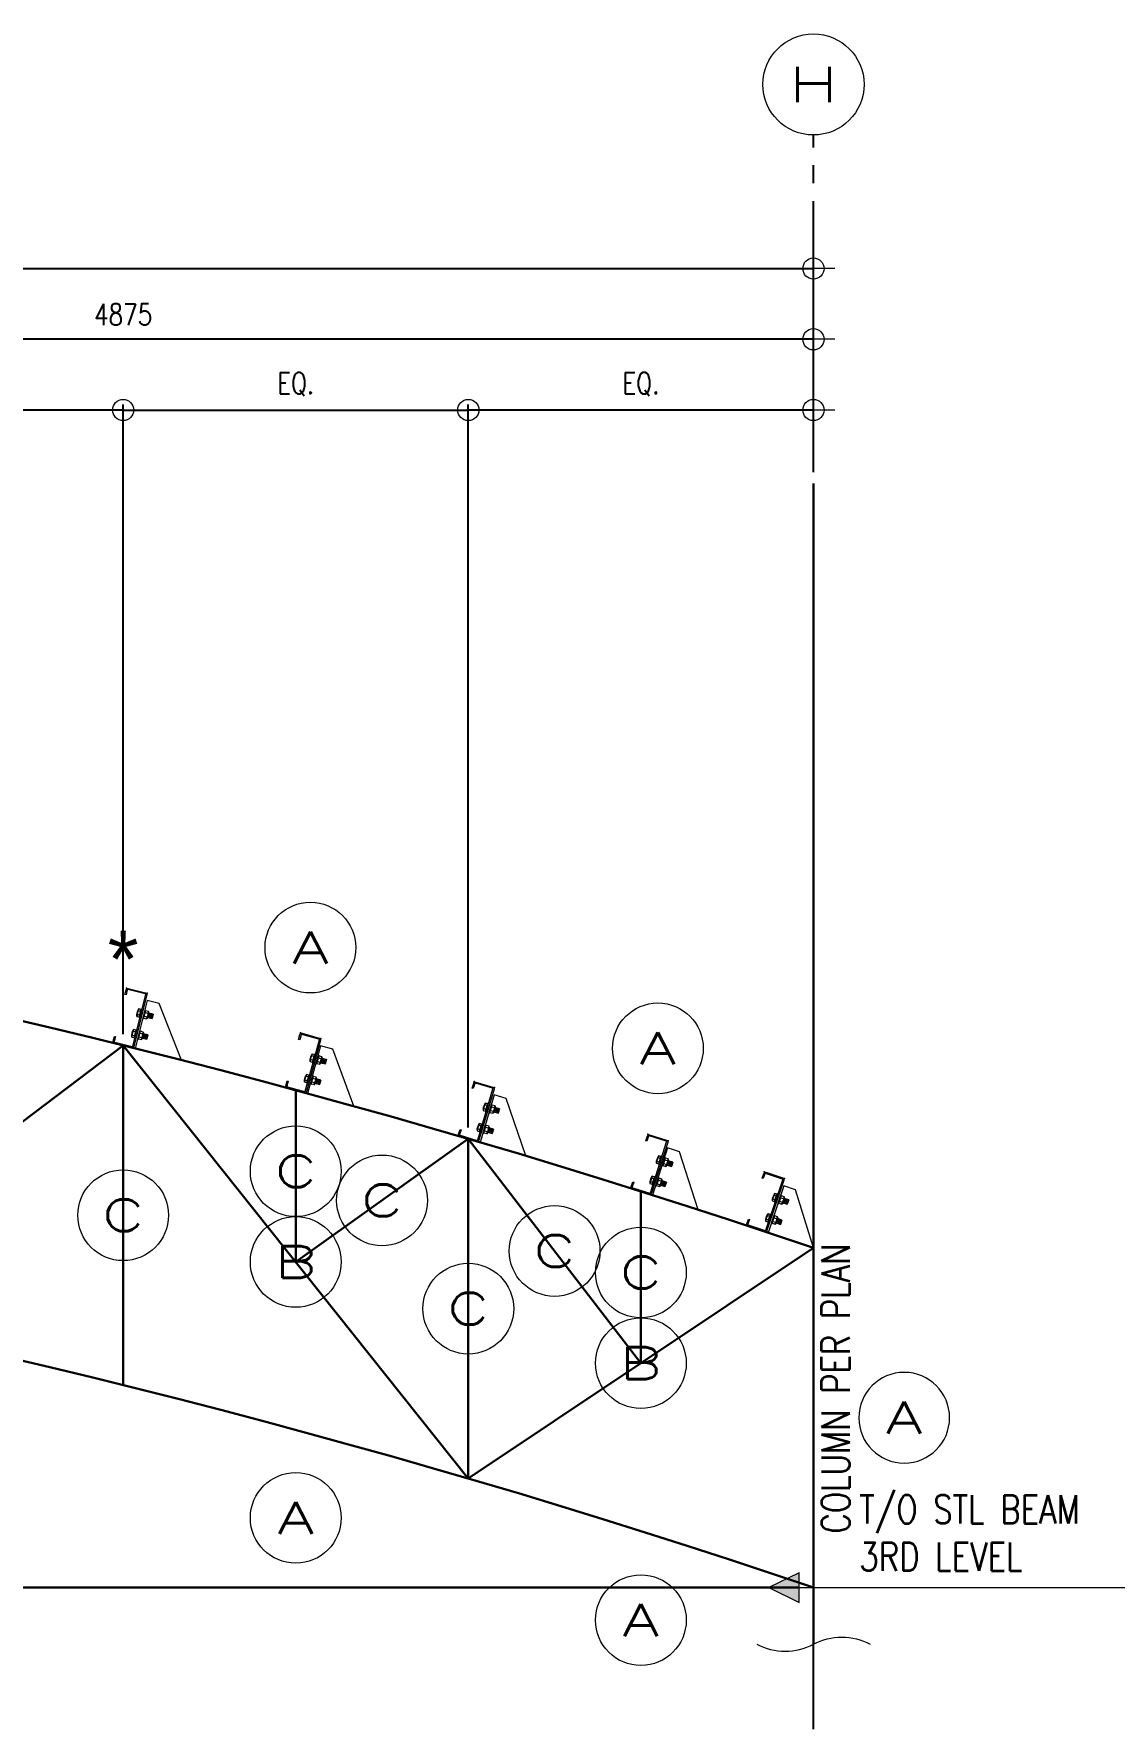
# Model space of a CAD drawing. Header units: millimetres. Extents: x 0 to 437400, y -7936 to 73710.
# Drawn here: x 92047 to 95861, y 28553 to 34542 of the extents above; entities that cross this region are included whole.
import ezdxf
from ezdxf.enums import TextEntityAlignment as Align

# ---------------------------------------------------------------- set-up
doc = ezdxf.new("R2010")
doc.units = ezdxf.units.MM
doc.header["$LTSCALE"] = 10
doc.header["$MEASUREMENT"] = 0
doc.linetypes.add('CENTER', pattern=[50.8, 31.75, -6.35, 6.35, -6.35])
doc.linetypes.add('PHANTOM2', pattern=[1.25, 0.625, -0.125, 0.125, -0.125, 0.125, -0.125])
doc.layers.add('A-NEW', color=240, linetype='Continuous')
for name, color, linetype, lineweight in [('CEE STEEL PURLINS', 46, 'Continuous', 15), ('HATCH 000', 251, 'Continuous', 5), ('S-ANNO-DIMS', 1, 'Continuous', 5), ('S-Anno-Symb', 143, 'PHANTOM2', 13), ('S-BEAM-IDEN', 2, 'Continuous', 9), ('S-CONN', 1, 'Continuous', 9), ('S-Grid-iden', 52, 'Continuous', 9), ('S_BOLTS', 252, 'Continuous', 9), ('S_STEEL TRUSS', 5, 'Continuous', 30), ('SCHEDULES-TEXT', 4, 'Continuous', 20)]:
    doc.layers.add(name, color=color, linetype=linetype, lineweight=lineweight)
doc.layers.add('GUIDE 001', color=214, linetype='Continuous', lineweight=0, plot=False)
doc.styles.add('1', font='simplex.shx', dxfattribs={"width": 0.8, "height": 20})
doc.styles.add('3', font='simplex.shx', dxfattribs={"width": 1.5, "height": 70})
doc.styles.add('ARIAL', font='arial.ttf')
doc.dimstyles.new('ESCA30', dxfattribs={"dimtxt": 40, "dimasz": 1, "dimexe": 20, "dimexo": 40, "dimgap": 50, "dimtad": 1, "dimdec": 0, "dimrnd": 1, "dimdsep": 46, "dimtxsty": '1', "dimblk1": 'ESCADIM_ARW', "dimblk2": 'ESCADIM_ARW', "dimsah": 1, "dimcen": 50, "dimclrd": 256, "dimclre": 256, "dimclrt": 52, "dimadec": 0, "dimazin": 0, "dimtfac": 1, "dimtdec": 0, "dimtofl": 0, "dimtmove": 0, "dimatfit": 3, "dimldrblk": 'ESCADIM_ARW', "dimfxl": 1, "dimtolj": 1, "dimtzin": 0, "dimarcsym": 0})

# ---------------------------------------------------------------- blocks, each defined once
blk = doc.blocks.new('ESCADIM_ARW')
at = {"color": 9}
blk.add_line((75, 0), (-75, 0), dxfattribs=at)
blk.add_circle((0, 0), 37.5, dxfattribs=at)
blk = doc.blocks.new('*D87')
at = {"layer": 'Defpoints', "color": 0, "ltscale": 80, "transparency": 16777216}
for p in [(94800, 33713.3), (75300, 32953.3, 0), (94800, 32953.3, 0)]:
    blk.add_point(p, dxfattribs=at)
at = {"layer": 'S-ANNO-DIMS', "lineweight": -2, "ltscale": 80, "transparency": 16777216}
for p, q in [((75300, 32993.3), (75300, 33733.3)), ((94800, 32993.3), (94800, 33733.3)), ((75301, 33713.3), (94799, 33713.3))]:
    blk.add_line(p, q, dxfattribs=at)
at = {"layer": 'S-ANNO-DIMS', "lineweight": -2, "ltscale": 80, "transparency": 16777216, "rotation": 180}
blk.add_blockref('ESCADIM_ARW', (75300, 33713.3), dxfattribs=at)
at = {"layer": 'S-ANNO-DIMS', "lineweight": -2, "ltscale": 80, "transparency": 16777216}
blk.add_blockref('ESCADIM_ARW', (94800, 33713.3), dxfattribs=at)
at = {"layer": 'S-ANNO-DIMS', "color": 52, "ltscale": 80, "transparency": 16777216, "insert": (85050, 33820.5), "char_height": 30, "attachment_point": 5, "style": '1'}
blk.add_mtext('\\A1;{\\H2.5x;19500 (16 EQUAL PANELS)}', dxfattribs=at)
blk = doc.blocks.new('*D93')
at = {"layer": 'Defpoints', "color": 0, "ltscale": 80, "transparency": 16777216}
for p in [(89925, 33463.3), (94800, 32953.3, 0), (89925, 31468.9, 0)]:
    blk.add_point(p, dxfattribs=at)
at = {"layer": 'S-ANNO-DIMS', "lineweight": -2, "ltscale": 80, "transparency": 16777216}
for p, q in [((89925, 31508.9), (89925, 33483.3)), ((94800, 32993.3), (94800, 33483.3)), ((94799, 33463.3), (89926, 33463.3))]:
    blk.add_line(p, q, dxfattribs=at)
at = {"layer": 'S-ANNO-DIMS', "lineweight": -2, "ltscale": 80, "transparency": 16777216, "rotation": 180}
blk.add_blockref('ESCADIM_ARW', (89925, 33463.3), dxfattribs=at)
at = {"layer": 'S-ANNO-DIMS', "lineweight": -2, "ltscale": 80, "transparency": 16777216}
blk.add_blockref('ESCADIM_ARW', (94800, 33463.3), dxfattribs=at)
at = {"layer": 'S-ANNO-DIMS', "color": 52, "ltscale": 80, "transparency": 16777216, "insert": (92362.5, 33550.8), "char_height": 30, "attachment_point": 5, "style": '1'}
blk.add_mtext('\\A1;{\\H2.5x;4875}', dxfattribs=at)
blk = doc.blocks.new('*D103')
at = {"layer": 'Defpoints', "color": 0, "ltscale": 80, "transparency": 16777216}
for p in [(93581.3, 33213.3), (94800, 32953.3, 0), (93581.3, 30638.7, 0)]:
    blk.add_point(p, dxfattribs=at)
at = {"layer": 'S-ANNO-DIMS', "lineweight": -2, "ltscale": 80, "transparency": 16777216}
for p, q in [((93581.3, 30678.7), (93581.3, 33233.3)), ((94799, 33213.3), (93582.3, 33213.3)), ((94800, 32993.3), (94800, 33233.3))]:
    blk.add_line(p, q, dxfattribs=at)
at = {"layer": 'S-ANNO-DIMS', "lineweight": -2, "ltscale": 80, "transparency": 16777216, "rotation": 180}
blk.add_blockref('ESCADIM_ARW', (93581.3, 33213.3), dxfattribs=at)
at = {"layer": 'S-ANNO-DIMS', "lineweight": -2, "ltscale": 80, "transparency": 16777216}
blk.add_blockref('ESCADIM_ARW', (94800, 33213.3), dxfattribs=at)
at = {"layer": 'S-ANNO-DIMS', "color": 52, "ltscale": 80, "transparency": 16777216, "insert": (94190.6, 33304.4), "char_height": 30, "attachment_point": 5, "style": '1'}
blk.add_mtext('\\A1;{\\H2.5x;EQ.}', dxfattribs=at)
blk = doc.blocks.new('*D104')
at = {"layer": 'Defpoints', "color": 0, "ltscale": 80, "transparency": 16777216}
for p in [(93581.3, 33213.3), (92362.5, 30968.5, 0), (93581.3, 30638.7, 0)]:
    blk.add_point(p, dxfattribs=at)
at = {"layer": 'S-ANNO-DIMS', "lineweight": -2, "ltscale": 80, "transparency": 16777216}
for p, q in [((92362.5, 31008.5), (92362.5, 33233.3)), ((92363.5, 33213.3), (93580.3, 33213.3)), ((93581.3, 30678.7), (93581.3, 33233.3))]:
    blk.add_line(p, q, dxfattribs=at)
at = {"layer": 'S-ANNO-DIMS', "lineweight": -2, "ltscale": 80, "transparency": 16777216, "rotation": 180}
blk.add_blockref('ESCADIM_ARW', (92362.5, 33213.3), dxfattribs=at)
at = {"layer": 'S-ANNO-DIMS', "lineweight": -2, "ltscale": 80, "transparency": 16777216}
blk.add_blockref('ESCADIM_ARW', (93581.3, 33213.3), dxfattribs=at)
at = {"layer": 'S-ANNO-DIMS', "color": 52, "ltscale": 80, "transparency": 16777216, "insert": (92971.9, 33304.4), "char_height": 30, "attachment_point": 5, "style": '1'}
blk.add_mtext('\\A1;{\\H2.5x;EQ.}', dxfattribs=at)
blk = doc.blocks.new('*D106')
at = {"layer": 'Defpoints', "color": 0, "ltscale": 80, "transparency": 16777216}
for p in [(91143.8, 33213.3), (91143.8, 31244.8, 0), (92362.5, 30968.5, 0)]:
    blk.add_point(p, dxfattribs=at)
at = {"layer": 'S-ANNO-DIMS', "lineweight": -2, "ltscale": 80, "transparency": 16777216}
for p, q in [((91143.8, 31284.8), (91143.8, 33233.3)), ((92361.5, 33213.3), (91144.8, 33213.3)), ((92362.5, 31008.5), (92362.5, 33233.3))]:
    blk.add_line(p, q, dxfattribs=at)
at = {"layer": 'S-ANNO-DIMS', "lineweight": -2, "ltscale": 80, "transparency": 16777216, "rotation": 180}
blk.add_blockref('ESCADIM_ARW', (91143.8, 33213.3), dxfattribs=at)
at = {"layer": 'S-ANNO-DIMS', "lineweight": -2, "ltscale": 80, "transparency": 16777216}
blk.add_blockref('ESCADIM_ARW', (92362.5, 33213.3), dxfattribs=at)
at = {"layer": 'S-ANNO-DIMS', "color": 52, "ltscale": 80, "transparency": 16777216, "insert": (91753.1, 33304.4), "char_height": 30, "attachment_point": 5, "style": '1'}
blk.add_mtext('\\A1;{\\H2.5x;EQ.}', dxfattribs=at)
blk = doc.blocks.new('Grid')
at = {"layer": 'S-Grid-iden', "color": 1, "linetype": 'Continuous'}
blk.add_circle((0, 0), 500, dxfattribs=at)
at = {"layer": 'S-Grid-iden', "style": '3', "width": 1.5}
blk.add_attdef('GRIDTAG', text='', height=350, dxfattribs=at).set_placement((0, 0), align=Align.MIDDLE_CENTER)
blk = doc.blocks.new('EXT', base_point=(6.5784, 3.6597))
for p, q in [((6.5734, 3.6697), (6.5834, 3.6697)), ((6.5734, 3.6697), (6.5734, 3.6597)), ((6.5834, 3.6697), (6.5734, 3.6697)), ((6.5834, 3.6597), (6.5834, 3.6697)), ((6.5734, 3.6663), (6.5834, 3.6663)), ((6.5734, 3.663), (6.5834, 3.663)), ((6.5734, 3.6597), (6.5834, 3.6597)), ((6.575, 3.668), (6.5818, 3.668)), ((6.575, 3.6647), (6.5818, 3.6647)), ((6.575, 3.6613), (6.5818, 3.6613))]:
    blk.add_line(p, q)
blk = doc.blocks.new('BOLT', base_point=(6.579, 3.6798))
for p, q in [((6.571, 3.6847), (6.571, 3.6798)), ((6.575, 3.6847), (6.571, 3.6847)), ((6.575, 3.6858), (6.573, 3.6858)), ((6.575, 3.6798), (6.575, 3.6858)), ((6.575, 3.6858), (6.583, 3.6858)), ((6.575, 3.6847), (6.583, 3.6847)), ((6.585, 3.6858), (6.583, 3.6858)), ((6.583, 3.6798), (6.583, 3.6858)), ((6.587, 3.6847), (6.583, 3.6847)), ((6.587, 3.6798), (6.587, 3.6847))]:
    blk.add_line(p, q)
for centre, radius, start, end in [((6.573, 3.6833), 0.00241, 33.9696, 146.0304), ((6.579, 3.6777), 0.00805, 60.2058, 119.7942), ((6.585, 3.6833), 0.00241, 33.9696, 146.0304)]:
    blk.add_arc(centre, radius, start, end)
blk = doc.blocks.new('NUT20')
for p, q in [((0.0185, 0.0045), (-0.0185, 0.0045)), ((-0.0185, 0.0045), (-0.0185, 0)), ((-0.0185, 0), (0.0185, 0)), ((0.0185, 0), (0.0185, 0.0045))]:
    blk.add_line(p, q)
for name, p, xscale, yscale, zscale in [('BOLT', (0, 0.0045), 2.125, 2.666666666666667, 2.125), ('EXT', (0, 0.0205), 2, 2, 2)]:
    blk.add_blockref(name, p, dxfattribs=dict(xscale=xscale, yscale=yscale, zscale=zscale))

msp = doc.modelspace()

# ---------------------------------------------------------------- hatches: boundary and pattern name
at = {"layer": 'HATCH 000'}
h = msp.add_hatch(color=33, dxfattribs=at)
edge = h.paths.add_edge_path()
edge.add_line((92368.93385, 31148.09997), (92373.31688, 31165.55678))
edge.add_arc((92379.1402, 31164.09467), 6.00407, 75.905600723, 165.905600722, ccw=False)
edge.add_line((92380.60231, 31169.91799), (92441.70271, 31154.58124))
edge.add_arc((92440.2406, 31148.75792), 6.00407, -14.094399276, 75.905600723, ccw=False)
edge.add_line((92446.06392, 31147.29581), (92400.2511, 30964.83182))
edge.add_arc((92394.42778, 30966.29393), 6.00407, 255.905600723, 345.905600722, ccw=False)
edge.add_line((92392.96567, 30960.47061), (92331.84093, 30975.81347))
edge.add_arc((92333.30304, 30981.63679), 6.00407, 165.905600724, 255.905600723, ccw=False)
edge.add_line((92327.47972, 30983.0989), (92331.86275, 31000.55571))
edge.add_line((92331.86275, 31000.55571), (92335.74497, 30999.58097))
edge.add_line((92335.74497, 30999.58097), (92331.36193, 30982.12416))
edge.add_arc((92333.30304, 30981.63679), 2.00136, 165.905600723, 255.905600723)
edge.add_line((92332.81567, 30979.69569), (92393.94041, 30964.35282))
edge.add_arc((92394.42778, 30966.29393), 2.00136, 255.905600723, 345.905600723)
edge.add_line((92396.36888, 30965.80656), (92442.18171, 31148.27055))
edge.add_arc((92440.2406, 31148.75792), 2.00136, 345.905600723, 435.905600722)
edge.add_line((92440.72797, 31150.69902), (92379.62757, 31166.03577))
edge.add_arc((92379.1402, 31164.09467), 2.00136, 75.905600723, 165.905600723)
edge.add_line((92377.19909, 31164.58204), (92372.81606, 31147.12523))
edge.add_line((92372.81606, 31147.12523), (92368.93385, 31148.09997))
h = msp.add_hatch(color=33, dxfattribs=at)
edge = h.paths.add_edge_path()
edge.add_line((92982.03486, 30989.79675), (92986.77931, 31007.15881))
edge.add_arc((92992.57103, 31005.57614), 6.00407, 74.716196828, 164.716196828, ccw=False)
edge.add_line((92994.1537, 31011.36785), (93054.92258, 30994.76612))
edge.add_arc((93053.33991, 30988.9744), 6.00407, -15.283803171, 74.716196829, ccw=False)
edge.add_line((93059.13162, 30987.39173), (93009.54117, 30805.91801))
edge.add_arc((93003.74946, 30807.50069), 6.00407, 254.716196828, 344.716196828, ccw=False)
edge.add_line((93002.16678, 30801.70897), (92941.37369, 30818.31733))
edge.add_arc((92942.95637, 30824.10904), 6.00407, 164.716196829, 254.716196829, ccw=False)
edge.add_line((92937.16465, 30825.69172), (92941.9091, 30843.05379))
edge.add_line((92941.9091, 30843.05379), (92945.77024, 30841.99867))
edge.add_line((92945.77024, 30841.99867), (92941.0258, 30824.6366))
edge.add_arc((92942.95637, 30824.10904), 2.00136, 164.716196829, 254.716196829)
edge.add_line((92942.42881, 30822.17847), (93003.2219, 30805.57012))
edge.add_arc((93003.74946, 30807.50069), 2.00136, 254.716196828, 344.716196828)
edge.add_line((93005.68003, 30806.97313), (93055.27048, 30988.44684))
edge.add_arc((93053.33991, 30988.9744), 2.00136, 344.716196828, 434.716196828)
edge.add_line((93053.86747, 30990.90497), (92993.09858, 31007.50671))
edge.add_arc((92992.57103, 31005.57614), 2.00136, 74.716196828, 164.716196828)
edge.add_line((92990.64045, 31006.1037), (92985.896, 30988.74163))
edge.add_line((92985.896, 30988.74163), (92982.03486, 30989.79675))
h = msp.add_hatch(color=33, dxfattribs=at)
edge = h.paths.add_edge_path()
edge.add_line((93595.15251, 30817.79906), (93600.25836, 30835.05831))
edge.add_arc((93606.01577, 30833.35508), 6.00407, 73.520072374, 163.520072373, ccw=False)
edge.add_line((93607.719, 30839.11249), (93668.12809, 30821.24583))
edge.add_arc((93666.42486, 30815.48842), 6.00407, -16.479927625, 73.520072374, ccw=False)
edge.add_line((93672.18227, 30813.78519), (93618.8144, 30633.38621))
edge.add_arc((93613.05698, 30635.08944), 6.00407, 253.520072374, 343.520072373, ccw=False)
edge.add_line((93611.35375, 30629.33203), (93550.92061, 30647.20581))
edge.add_arc((93552.62384, 30652.96322), 6.00407, 163.520072375, 253.520072374, ccw=False)
edge.add_line((93546.86642, 30654.66645), (93551.97227, 30671.9257))
edge.add_line((93551.97227, 30671.9257), (93555.81054, 30670.79021))
edge.add_line((93555.81054, 30670.79021), (93550.7047, 30653.53096))
edge.add_arc((93552.62384, 30652.96322), 2.00136, 163.520072374, 253.520072374)
edge.add_line((93552.05609, 30651.04408), (93612.48924, 30633.1703))
edge.add_arc((93613.05698, 30635.08944), 2.00136, 253.520072374, 343.520072374)
edge.add_line((93614.97612, 30634.5217), (93668.344, 30814.92068))
edge.add_arc((93666.42486, 30815.48842), 2.00136, 343.520072374, 433.520072374)
edge.add_line((93666.9926, 30817.40756), (93606.58351, 30835.27422))
edge.add_arc((93606.01577, 30833.35508), 2.00136, 73.520072374, 163.520072374)
edge.add_line((93604.09663, 30833.92282), (93598.99079, 30816.66358))
edge.add_line((93598.99079, 30816.66358), (93595.15251, 30817.79906))
h = msp.add_hatch(color=33, dxfattribs=at)
edge = h.paths.add_edge_path()
edge.add_line((94208.28709, 30631.86292), (94213.75431, 30649.01112))
edge.add_arc((94219.47468, 30647.18734), 6.00407, 72.316581419, 162.316581418, ccw=False)
edge.add_line((94221.29846, 30652.90771), (94281.31896, 30633.7762))
edge.add_arc((94279.49518, 30628.05583), 6.00407, -17.68341858, 72.31658142, ccw=False)
edge.add_line((94285.21556, 30626.23205), (94228.07047, 30446.99377))
edge.add_arc((94222.3501, 30448.81755), 6.00407, 252.316581419, 342.316581419, ccw=False)
edge.add_line((94220.52632, 30443.09718), (94160.48192, 30462.23631))
edge.add_arc((94162.3057, 30467.95668), 6.00407, 162.31658142, 252.31658142, ccw=False)
edge.add_line((94156.58533, 30469.78046), (94162.05255, 30486.92866))
edge.add_line((94162.05255, 30486.92866), (94165.86613, 30485.71281))
edge.add_line((94165.86613, 30485.71281), (94160.39891, 30468.56461))
edge.add_arc((94162.3057, 30467.95668), 2.00136, 162.31658142, 252.31658142)
edge.add_line((94161.69777, 30466.04989), (94221.74218, 30446.91076))
edge.add_arc((94222.3501, 30448.81755), 2.00136, 252.316581419, 342.316581419)
edge.add_line((94224.25689, 30448.20962), (94281.40198, 30627.4479))
edge.add_arc((94279.49518, 30628.05583), 2.00136, 342.316581419, 432.31658142)
edge.add_line((94280.10311, 30629.96262), (94220.08261, 30649.09413))
edge.add_arc((94219.47468, 30647.18734), 2.00136, 72.316581419, 162.31658142)
edge.add_line((94217.56789, 30647.79526), (94212.10067, 30630.64706))
edge.add_line((94212.10067, 30630.64706), (94208.28709, 30631.86292))
h = msp.add_hatch(color=33, dxfattribs=at)
edge = h.paths.add_edge_path()
edge.add_line((94618.7479, 30499.46971), (94624.45703, 30516.53889))
edge.add_arc((94630.15104, 30514.63442), 6.00407, 71.506474969, 161.506474968, ccw=False)
edge.add_line((94632.05551, 30520.32843), (94691.79952, 30500.35023))
edge.add_arc((94689.89505, 30494.65622), 6.00407, -18.49352503, 71.506474969, ccw=False)
edge.add_line((94695.58906, 30492.75174), (94635.91552, 30314.33933))
edge.add_arc((94630.22151, 30316.2438), 6.00407, 251.506474969, 341.506474968, ccw=False)
edge.add_line((94628.31703, 30310.54979), (94568.54923, 30330.53595))
edge.add_arc((94570.4537, 30336.22996), 6.00407, 161.50647497, 251.506474969, ccw=False)
edge.add_line((94564.75969, 30338.13444), (94570.46881, 30355.20362))
edge.add_line((94570.46881, 30355.20362), (94574.26482, 30353.93397))
edge.add_line((94574.26482, 30353.93397), (94568.5557, 30336.86479))
edge.add_arc((94570.4537, 30336.22996), 2.00136, 161.506474969, 251.50647497)
edge.add_line((94569.81888, 30334.33196), (94629.58668, 30314.3458))
edge.add_arc((94630.22151, 30316.2438), 2.00136, 251.506474969, 341.506474969)
edge.add_line((94632.11951, 30315.60897), (94691.79305, 30494.02139))
edge.add_arc((94689.89505, 30494.65622), 2.00136, 341.506474969, 431.506474969)
edge.add_line((94690.52987, 30496.55422), (94630.78586, 30516.53242))
edge.add_arc((94630.15104, 30514.63442), 2.00136, 71.506474969, 161.506474969)
edge.add_line((94628.25304, 30515.26924), (94622.54391, 30498.20006))
edge.add_line((94622.54391, 30498.20006), (94618.7479, 30499.46971))
at = {"layer": 'S-CONN'}
msp.add_hatch(color=256, dxfattribs=at).paths.add_polyline_path([(94750, 29000.72596), (94642.74592, 29053.31771), (94750, 29105.90946)])

# ---------------------------------------------------------------- linework, layer by layer
at = {"layer": 'A-NEW', "color": 253, "linetype": 'CENTER'}
msp.add_line((94800, 28553.31771, 0), (94800, 34184.96324, 0), dxfattribs=at)
at = {"layer": 'CEE STEEL PURLINS', "elevation": 0}
for points in [[(92368.93385, 31148.09997), (92373.31688, 31165.55678, -0.4142135624), (92380.60231, 31169.91799), (92441.70271, 31154.58124, -0.4142135624), (92446.06392, 31147.29581), (92400.2511, 30964.83182, -0.4142135624), (92392.96567, 30960.47061), (92331.84093, 30975.81347, -0.4142135624), (92327.47972, 30983.0989), (92331.86275, 31000.55571), (92335.74497, 30999.58097), (92331.36193, 30982.12416, 0.4142135624), (92332.81567, 30979.69569), (92393.94041, 30964.35282, 0.4142135624), (92396.36888, 30965.80656), (92442.18171, 31148.27055, 0.4142135624), (92440.72797, 31150.69902), (92379.62757, 31166.03577, 0.4142135624), (92377.19909, 31164.58204), (92372.81606, 31147.12523), (92368.93385, 31148.09997)], [(92982.03486, 30989.79675), (92986.77931, 31007.15881, -0.4142135624), (92994.1537, 31011.36785), (93054.92258, 30994.76612, -0.4142135624), (93059.13162, 30987.39173), (93009.54117, 30805.91801, -0.4142135624), (93002.16678, 30801.70897), (92941.37369, 30818.31733, -0.4142135624), (92937.16465, 30825.69172), (92941.9091, 30843.05379), (92945.77024, 30841.99867), (92941.0258, 30824.6366, 0.4142135624), (92942.42881, 30822.17847), (93003.2219, 30805.57012, 0.4142135624), (93005.68003, 30806.97313), (93055.27048, 30988.44684, 0.4142135624), (93053.86747, 30990.90497), (92993.09858, 31007.50671, 0.4142135624), (92990.64045, 31006.1037), (92985.896, 30988.74163), (92982.03486, 30989.79675)], [(93595.15251, 30817.79906), (93600.25836, 30835.05831, -0.4142135624), (93607.719, 30839.11249), (93668.12809, 30821.24583, -0.4142135624), (93672.18227, 30813.78519), (93618.8144, 30633.38621, -0.4142135624), (93611.35375, 30629.33203), (93550.92061, 30647.20581, -0.4142135624), (93546.86642, 30654.66645), (93551.97227, 30671.9257), (93555.81054, 30670.79021), (93550.7047, 30653.53096, 0.4142135624), (93552.05609, 30651.04408), (93612.48924, 30633.1703, 0.4142135624), (93614.97612, 30634.5217), (93668.344, 30814.92068, 0.4142135624), (93666.9926, 30817.40756), (93606.58351, 30835.27422, 0.4142135624), (93604.09663, 30833.92282), (93598.99079, 30816.66358), (93595.15251, 30817.79906)], [(94208.28709, 30631.86292), (94213.75431, 30649.01112, -0.4142135624), (94221.29846, 30652.90771), (94281.31896, 30633.7762, -0.4142135624), (94285.21556, 30626.23205), (94228.07047, 30446.99377, -0.4142135624), (94220.52632, 30443.09718), (94160.48192, 30462.23631, -0.4142135624), (94156.58533, 30469.78046), (94162.05255, 30486.92866), (94165.86613, 30485.71281), (94160.39891, 30468.56461, 0.4142135624), (94161.69777, 30466.04989), (94221.74218, 30446.91076, 0.4142135624), (94224.25689, 30448.20962), (94281.40198, 30627.4479, 0.4142135624), (94280.10311, 30629.96262), (94220.08261, 30649.09413, 0.4142135624), (94217.56789, 30647.79526), (94212.10067, 30630.64706), (94208.28709, 30631.86292)], [(94618.7479, 30499.46971), (94624.45703, 30516.53889, -0.4142135624), (94632.05551, 30520.32843), (94691.79952, 30500.35023, -0.4142135624), (94695.58906, 30492.75174), (94635.91552, 30314.33933, -0.4142135624), (94628.31703, 30310.54979), (94568.54923, 30330.53595, -0.4142135624), (94564.75969, 30338.13444), (94570.46881, 30355.20362), (94574.26482, 30353.93397), (94568.5557, 30336.86479, 0.4142135624), (94569.81888, 30334.33196), (94629.58668, 30314.3458, 0.4142135624), (94632.11951, 30315.60897), (94691.79305, 30494.02139, 0.4142135624), (94690.52987, 30496.55422), (94630.78586, 30516.53242, 0.4142135624), (94628.25304, 30515.26924), (94622.54391, 30498.20006), (94618.7479, 30499.46971)]]:
    msp.add_lwpolyline(points, format="xyb", dxfattribs=at)
at = {"layer": 'GUIDE 001'}
for p in [(92374.77899, 31171.3801, 0), (92447.52603, 31153.11912, 0), (92326.01761, 30977.27559, 0), (92988.36199, 31012.95053, 0), (93060.7143, 30993.18344, 0), (92398.78898, 30959.0085, 0), (93007.9585, 30800.1263, 0), (93601.96159, 30840.81572, 0), (93673.8855, 30819.5426, 0), (94215.57809, 30654.73149, 0), (94287.03933, 30631.95242, 0), (94626.3615, 30522.2329, 0), (94697.49354, 30498.44576, 0), (94226.24669, 30441.2734, 0), (94562.85522, 30332.44042, 0), (94634.01105, 30308.64531, 0)]:
    msp.add_point(p, dxfattribs=at)
at = {"layer": 'S-Anno-Symb', "color": 1, "linetype": 'Continuous'}
msp.add_line((94671.40713, 29053.31771, 0), (96391.2293, 29053.31771, 0), dxfattribs=at)
at = {"layer": 'S-BEAM-IDEN', "elevation": 0}
for points in [[(92404.6257, 30957.68437), (92568.53276, 30916.57588), (92489.93197, 31116.70928), (92447.2533, 31127.41121)], [(93013.76647, 30798.6813), (93176.7849, 30754.17937), (93102.35532, 30955.9012), (93059.90799, 30967.48672)], [(93622.88771, 30626.06287), (93784.94165, 30578.16766), (93714.73919, 30781.39924), (93672.54295, 30793.86832)], [(94231.98907, 30439.58649), (94393.00131, 30388.29817), (94327.08287, 30592.9594), (94285.15784, 30606.31199)], [(94639.729, 30306.87739), (94800, 30253.31771), (94736.98177, 30458.89048), (94695.24971, 30472.83449)]]:
    msp.add_lwpolyline(points, close=True, dxfattribs=at)
msp.add_lwpolyline([(94599.70545, 28853.31771, 0.25), (94800, 28853.31771, -0.25), (95000.29455, 28853.31771)], format="xyb", dxfattribs=at)
at = {"layer": 'S-CONN', "color": 1, "elevation": 0}
msp.add_lwpolyline([(94750, 29105.90946), (94642.74592, 29053.31771), (94750, 29000.72596), (94750, 29106.17958)], dxfattribs=at)
at = {"layer": 'S_BOLTS'}
for p, q in [((92425.49431, 31096.57943, 0), (92418.28069, 31067.87188, 0)), ((92421.77215, 31066.99455, 0), (92428.98577, 31095.7021, 0)), ((92428.98577, 31095.7021, 0), (92425.49431, 31096.57943, 0)), ((92407.23049, 31023.8456, 0), (92400.01687, 30995.13805, 0)), ((92403.50833, 30994.26071, 0), (92410.72195, 31022.96827, 0)), ((92407.23049, 31023.8456, 0), (92410.72195, 31022.96827, 0)), ((92418.28069, 31067.87188, 0), (92421.77215, 31066.99455, 0)), ((92400.01687, 30995.13805, 0), (92403.50833, 30994.26071, 0)), ((93037.5137, 30937.11326, 0), (93029.70574, 30908.56162, 0)), ((93029.70574, 30908.56162, 0), (93033.17824, 30907.61201, 0)), ((93033.17824, 30907.61201, 0), (93040.9862, 30936.16364, 0)), ((93040.9862, 30936.16364, 0), (93037.5137, 30937.11326, 0)), ((93017.74404, 30864.77421, 0), (93009.93608, 30836.22257, 0)), ((93013.40858, 30835.27296, 0), (93021.21654, 30863.82459, 0)), ((93017.74404, 30864.77421, 0), (93021.21654, 30863.82459, 0)), ((93009.93608, 30836.22257, 0), (93013.40858, 30835.27296, 0)), ((93649.51951, 30763.96895, 0), (93641.11724, 30735.58652, 0)), ((93641.11724, 30735.58652, 0), (93644.56915, 30734.56463, 0)), ((93644.56915, 30734.56463, 0), (93652.97142, 30762.94705, 0)), ((93652.97142, 30762.94705, 0), (93649.51951, 30763.96895, 0)), ((93628.24409, 30692.05835, 0), (93619.84182, 30663.67592, 0)), ((93619.84182, 30663.67592, 0), (93623.29374, 30662.65403, 0)), ((93623.29374, 30662.65403, 0), (93631.69601, 30691.03645, 0)), ((93628.24409, 30692.05835, 0), (93631.69601, 30691.03645, 0)), ((94261.51148, 30576.90279, 0), (94252.51494, 30548.7031, 0)), ((94252.51494, 30548.7031, 0), (94255.94463, 30547.60893, 0)), ((94255.94463, 30547.60893, 0), (94264.94117, 30575.80861, 0)), ((94264.94117, 30575.80861, 0), (94261.51148, 30576.90279, 0)), ((94238.7304, 30505.4549, 0), (94229.73386, 30477.25522, 0)), ((94233.16355, 30476.16105, 0), (94242.16009, 30504.36073, 0)), ((94238.7304, 30505.4549, 0), (94242.16009, 30504.36073, 0)), ((94229.73386, 30477.25522, 0), (94233.16355, 30476.16105, 0)), ((94671.18991, 30443.76255, 0), (94661.79557, 30415.69288, 0)), ((94665.20945, 30414.55033, 0), (94674.60379, 30442.62, 0)), ((94674.60379, 30442.62, 0), (94671.18991, 30443.76255, 0)), ((94647.40094, 30372.6439, 0), (94638.00659, 30344.57423, 0)), ((94641.42047, 30343.43168, 0), (94650.81481, 30371.50135, 0)), ((94647.40094, 30372.6439, 0), (94650.81481, 30371.50135, 0)), ((94661.79557, 30415.69288, 0), (94665.20945, 30414.55033, 0)), ((94638.00659, 30344.57423, 0), (94641.42047, 30343.43168, 0))]:
    msp.add_line(p, q, dxfattribs=at)
at = {"layer": 'S_STEEL TRUSS'}
for p, q in [((94800, 32953.31771, 0), (94800, 28853.31771, 0)), ((92362.5, 30968.53127), (92362.5, 29768.53127)), ((93581.25, 30638.65379, 0), (93581.25, 29438.65379, 0)), ((85100, 29053.31771), (94750, 29053.31771))]:
    msp.add_line(p, q, dxfattribs=at)
at = {"layer": 'S_STEEL TRUSS', "elevation": 0}
for points in [[(75300, 30253.31771), (76518.75, 29438.65379), (77737.5, 30968.53127), (78956.25, 30044.7976), (80175, 31468.93722), (81393.75, 30442.11438), (82612.5, 31765.20495), (83831.25, 30638.8193), (85050, 31863.31771), (86268.75, 30638.8193), (87487.5, 31765.20495), (88706.25, 30442.11438), (89925, 31468.93722), (91143.75, 30044.7976), (92362.5, 30968.53127), (93581.25, 29438.65379), (94800, 30253.31771)], [(92971.875, 30810.40029), (92971.875, 30203.59253), (93581.25, 30638.65379), (94190.625, 29845.98575), (94190.625, 30453.04916)]]:
    msp.add_lwpolyline(points, dxfattribs=at)
at = {"layer": 'S_STEEL TRUSS'}
for centre in [(85050, 1535.80218, 0), (85050, 335.80218, 0)]:
    msp.add_arc(centre, 30327.51553, 71.246928244, 108.753071756, dxfattribs=at)

# ---------------------------------------------------------------- block references
at = {"layer": 'S-Grid-iden'}
for p, xscale, yscale, zscale, values in [((94800, 34363.53467, 0), 0.3571428571463219, 0.3571428571463219, 0.3571428571463219, {'GRIDTAG': 'H'}), ((93023.60544, 31314.27309, 0), 0.3203883495176713, 0.3203883495176713, 0.3203883495176713, {'GRIDTAG': 'A'}), ((94250.64426, 30958.30817, 0), 0.3203883495176713, 0.3203883495176713, 0.3203883495176713, {'GRIDTAG': 'A'}), ((92971.875, 30523.98088, 0), 0.3203883495176713, 0.3203883495176713, 0.3203883495176713, {'GRIDTAG': 'C'}), ((93276.5625, 30421.12316, 0), 0.3203883495176713, 0.3203883495176713, 0.3203883495176713, {'GRIDTAG': 'C'}), ((92362.5, 30368.53127), 0.3203883495176713, 0.3203883495176713, 0.3203883495176713, {'GRIDTAG': 'C'}), ((92971.875, 30203.59253, 0), 0.3203883495176713, 0.3203883495176713, 0.3203883495176713, {'GRIDTAG': 'B'}), ((93885.9375, 30242.31977, 0), 0.3203883495176713, 0.3203883495176713, 0.3203883495176713, {'GRIDTAG': 'C'}), ((94190.625, 30166.3741), 0.3203883495176713, 0.3203883495176713, 0.3203883495176713, {'GRIDTAG': 'C'}), ((93581.25, 30038.65379, 0), 0.3203883495176713, 0.3203883495176713, 0.3203883495176713, {'GRIDTAG': 'C'}), ((94190.625, 29845.98575), 0.3203883495176713, 0.3203883495176713, 0.3203883495176713, {'GRIDTAG': 'B'}), ((92971.875, 29299.49644), 0.3203883495176713, 0.3203883495176713, 0.3203883495176713, {'GRIDTAG': 'A'}), ((94190.625, 28938.26123), 0.3203883495176713, 0.3203883495176713, 0.3203883495176713, {'GRIDTAG': 'A'})]:
    msp.add_blockref('Grid', p, dxfattribs=dict(at, xscale=xscale, yscale=yscale, zscale=zscale)).add_auto_attribs(values)
ref = msp.add_blockref('Grid', (95120.38835, 29653.31771, 0), dxfattribs=dict(at, xscale=-0.3203883495176713, yscale=0.3203883495176713, zscale=0.3203883495145631))
ref.add_attrib('GRIDTAG', 'A', dxfattribs={"height": 112.13592, "style": '3', "width": 1.5}).set_placement((95120.38835, 29653.31771, 0), align=Align.MIDDLE_CENTER)
at = {"layer": 'S_BOLTS', "extrusion": (0, 0, -1), "xscale": -1700.00000000008, "yscale": 1600.000000001125, "zscale": -1700.00000000008}
for p, rotation in [((-92421.8875, 31082.22566, 0), 284.1052138023909), ((-92403.62368, 31009.49182, 0), 284.1052138023909), ((-93033.60972, 30922.83744, 0), 285.2946176966601), ((-93013.84006, 30850.49839, 0), 285.2946176966601), ((-93645.31837, 30749.77773, 0), 286.4907421508721), ((-93624.04295, 30677.86714, 0), 286.4907421508721), ((-94257.01321, 30562.80294, 0), 287.6942331057771), ((-94234.23213, 30491.35506, 0), 287.6942331057771), ((-94666.49274, 30429.72772, 0), 288.5043395559824), ((-94642.70376, 30358.60907, 0), 288.5043395559824)]:
    msp.add_blockref('BOLT', p, dxfattribs=dict(at, rotation=rotation))
at = {"layer": 'S_BOLTS', "color": 2}
for p, xscale, yscale, zscale, rotation in [((92435.07384, 31078.91728, 0), 800.0000000000377, 800.0000000000377, 800.0000000000377, 255.8947861976093), ((92416.81002, 31006.18344, 0), 800.0000000000377, 800.0000000000377, 800.0000000000377, 255.8947861976093), ((93046.72455, 30919.25606, 0), 800.0000000000375, 800.0000000000375, 800.0000000000375, 254.7053823033402), ((93026.95489, 30846.91701, 0), 800.0000000000375, 800.0000000000375, 800.0000000000375, 254.7053823033402), ((93658.35558, 30745.92336, 0), 800.0000000000377, 800.0000000000377, 800.0000000000377, 253.5092578491281), ((93637.08016, 30674.01276, 0), 800.0000000000377, 800.0000000000377, 800.0000000000377, 253.5092578491281), ((94269.96659, 30558.6756, 0), 800.0000000000376, 800.0000000000376, 800.0000000000376, 252.305766894223), ((94247.1855, 30487.22772, 0), 800.0000000000376, 800.0000000000376, 800.0000000000376, 252.305766894223), ((94679.38647, 30425.41764, 0), 800.0000000000376, 800.0000000000376, 800.0000000000376, 251.4956604440178), ((94655.59749, 30354.29899, 0), 800.0000000000376, 800.0000000000376, 800.0000000000376, 251.4956604440178)]:
    msp.add_blockref('NUT20', p, dxfattribs=dict(at, xscale=xscale, yscale=yscale, zscale=zscale, rotation=rotation))

# ---------------------------------------------------------------- texts
at = {"layer": 'S-ANNO-DIMS', "color": 52, "ltscale": 80, "insert": (94878.75325, 29756.79751, 0), "char_height": 40, "attachment_point": 5, "rotation": 90, "style": '1'}
msp.add_mtext('\\A1;{\\H2.5x;COLUMN PER PLAN}', dxfattribs=at)
at = {"layer": 'S-ANNO-DIMS', "color": 52, "ltscale": 80, "insert": (95351.10721, 29245.92379, 0), "char_height": 40, "attachment_point": 5, "style": '1'}
msp.add_mtext('\\A1;\\pxql;{\\H2.5x;T/O STL BEAM\\P3RD LEVEL}', dxfattribs=at)
at = {"layer": 'SCHEDULES-TEXT', "color": 1, "insert": (92362.5, 31273.60403, 0), "char_height": 200, "width": 6229.4306157, "attachment_point": 5, "style": 'ARIAL'}
msp.add_mtext('*', dxfattribs=at)

# ---------------------------------------------------------------- dimensions: what is measured, and where the dimension line sits
at = {"layer": 'S-ANNO-DIMS', "ltscale": 80}
for base, p1, p2, text, picture, middle in [((94800, 33713.31771, 0), (75300, 32953.31771), (94800, 32953.31771), '{\\H2.5x;<> (16 EQUAL PANELS)}', '*D87', (85050, 33820.46057, 0)), ((93581.25, 33213.31771, 0), (92362.5, 30968.53127), (93581.25, 30638.65379, 0), '{\\H2.5x;EQ.}', '*D104', (92971.875, 33304.38914, 0))]:
    dim = msp.add_linear_dim(base=base, p1=p1, p2=p2, text=text, dimstyle='ESCA30', dxfattribs=at)
    dim.commit()
    dim.dimension.update_dxf_attribs({"geometry": picture, "text_midpoint": middle})
for base, p1, p2, text, picture, middle in [((89925, 33463.31771, 0), (94800, 32953.31771), (89925, 31468.93722, 0), '{\\H2.5x;<>}', '*D93', (92362.5, 33550.81771, 0)), ((91143.75, 33213.31771, 0), (92362.5, 30968.53127), (91143.75, 31244.7976), '{\\H2.5x;EQ.}', '*D106', (91753.125, 33304.38914, 0)), ((93581.25, 33213.31771, 0), (94800, 32953.31771), (93581.25, 30638.65379, 0), '{\\H2.5x;EQ.}', '*D103', (94190.625, 33304.38914, 0))]:
    dim = msp.add_linear_dim(base=base, p1=p1, p2=p2, angle=180, text=text, dimstyle='ESCA30', dxfattribs=at)
    dim.commit()
    dim.dimension.update_dxf_attribs({"geometry": picture, "text_midpoint": middle})

doc.saveas('drawing.dxf')
